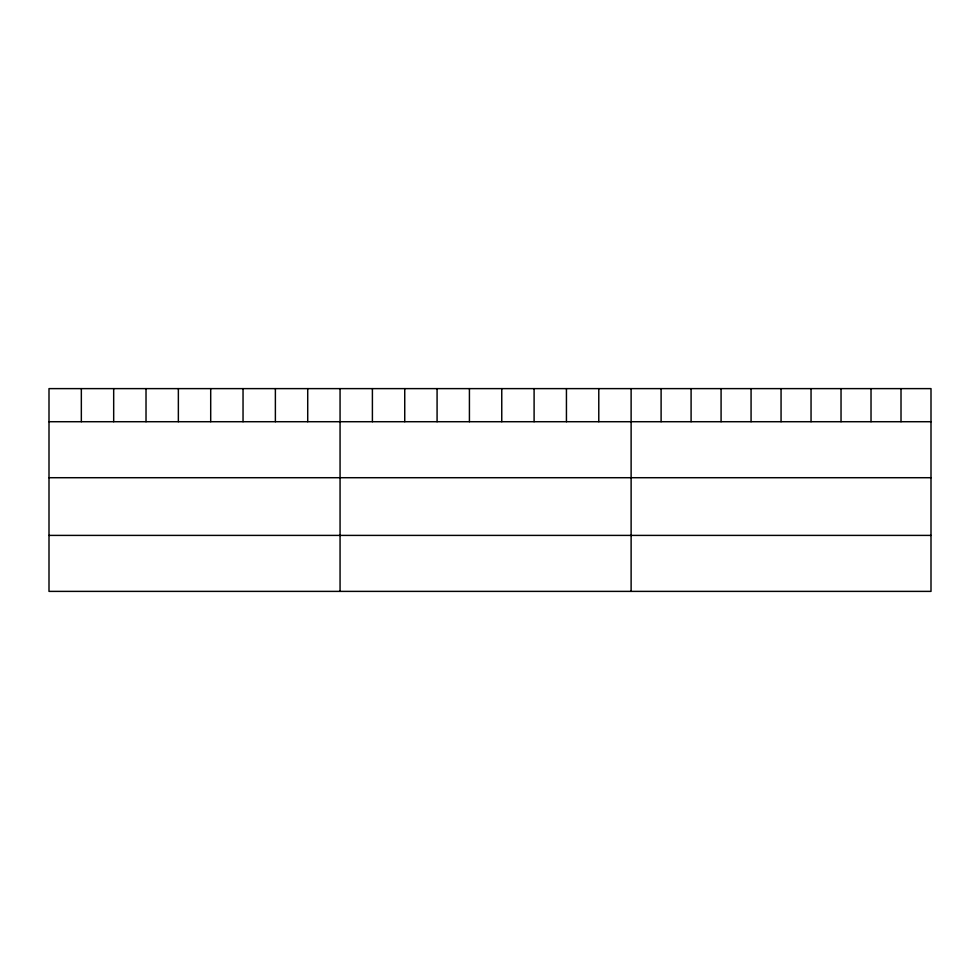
<?xml version="1.0" encoding="UTF-8"?>
<svg xmlns="http://www.w3.org/2000/svg" width="980" height="980" viewBox="0 0 980 980"><rect width="100%" height="100%" fill="white"/><g stroke="black" fill="none" stroke-linecap="round" stroke-linejoin="round"><path stroke-width="1.47" d="M931 421.719L931 591.381L49 591.381L49 388.619L931 388.619L931 421.719L49 421.719M49 477.713L931 477.713M49 535.399L931 535.399M901.012 388.619L901.012 421.719M871.024 388.619L871.024 421.719M841.036 388.619L841.036 421.719M811.048 388.619L811.048 421.719M781.06 388.619L781.06 421.719M751.072 388.619L751.072 421.719M721.084 388.619L721.084 421.719M691.096 388.619L691.096 421.719M661.108 388.619L661.108 421.719M631.12 388.619L631.12 591.381M598.78 388.619L598.78 421.719M566.44 388.619L566.44 421.719M534.1 388.619L534.1 421.719M501.76 388.619L501.76 421.719M469.42 388.619L469.42 421.719M437.08 388.619L437.08 421.719M404.74 388.619L404.74 421.719M372.4 388.619L372.4 421.719M340.06 388.619L340.06 591.381M307.72 388.619L307.72 421.719M275.38 388.619L275.38 421.719M243.04 388.619L243.04 421.719M210.7 388.619L210.7 421.719M178.36 388.619L178.36 421.719M146.02 388.619L146.02 421.719M113.68 388.619L113.68 421.719M81.34 388.619L81.34 421.719"/></g></svg>
